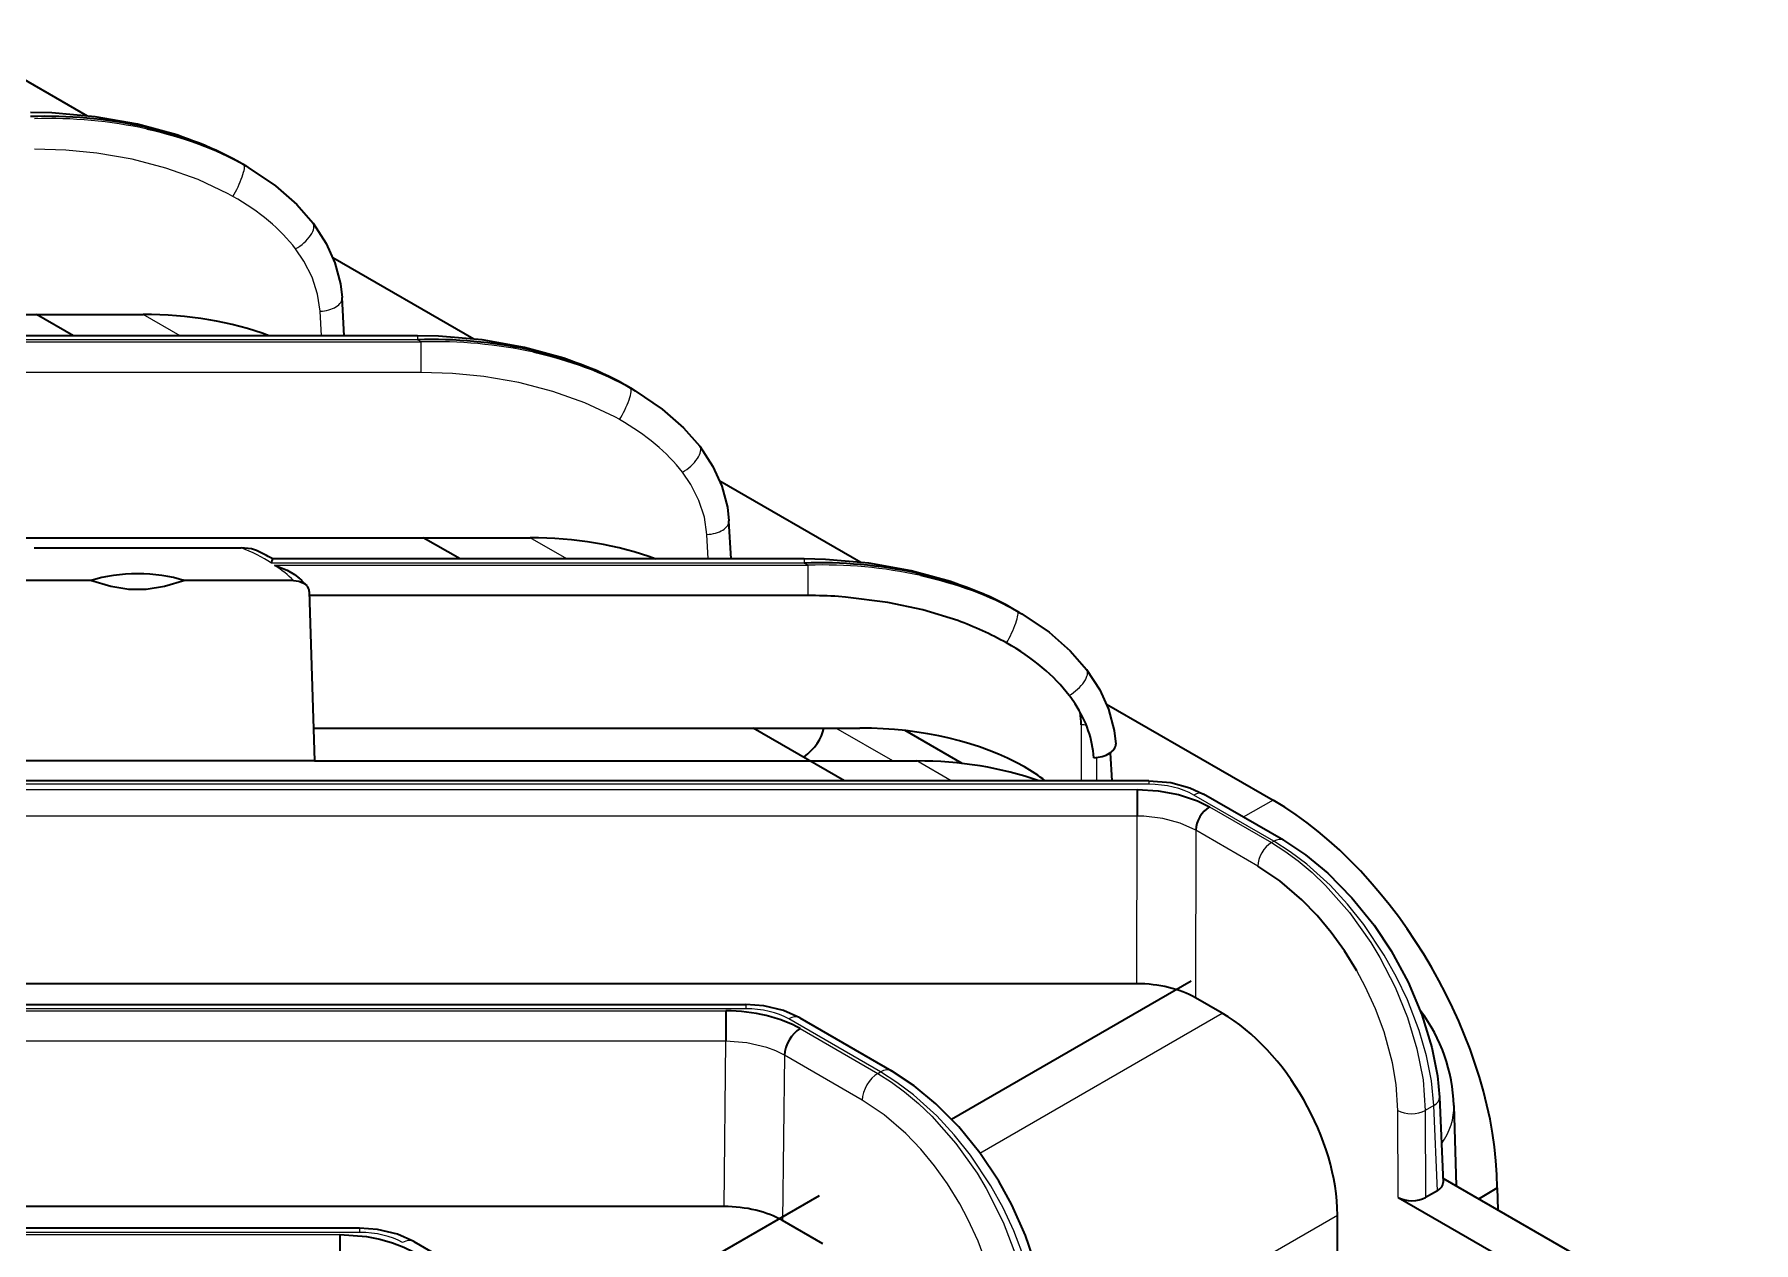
# Model space of a CAD drawing. Header units: millimetres. Extents: x -2350 to -557, y -483 to 312.
# Drawn here: x -1655.4 to -1593.2, y 249.7 to 293.5 of the extents above; entities that cross this region are included whole.
import ezdxf

# ---------------------------------------------------------------- set-up
doc = ezdxf.new("R2010")
doc.units = ezdxf.units.MM
doc.header["$LTSCALE"] = 0.5
doc.layers.get('0').update_dxf_attribs({"lineweight": 0})

msp = doc.modelspace()

# ---------------------------------------------------------------- linework, layer by layer
at = {"color": 7, "lineweight": 35, "ltscale": 0.147305}
msp.add_line((-1658.636, 293.463), (-1653.533, 290.517), dxfattribs=at)
at = {"color": 7, "lineweight": 35, "ltscale": 0.001891}
msp.add_line((-1648.025, 288.833), (-1648.091, 288.87), dxfattribs=at)
at = {"color": 7, "lineweight": 35, "ltscale": 0.000466722}
for p, q in [((-1648.075, 288.861), (-1648.091, 288.87)), ((-1634.074, 280.778), (-1634.09, 280.787))]:
    msp.add_line(p, q, dxfattribs=at)
at = {"color": 7, "lineweight": 35, "ltscale": 0.006685}
for p, q in [((-1647.794, 288.699), (-1648.025, 288.833)), ((-1633.793, 280.616), (-1634.025, 280.75)), ((-1619.792, 272.532), (-1620.024, 272.666))]:
    msp.add_line(p, q, dxfattribs=at)
at = {"color": 7, "lineweight": 35, "ltscale": 0.001969}
for p, q in [((-1647.861, 288.738), (-1647.793, 288.699)), ((-1633.861, 280.654), (-1633.792, 280.615))]:
    msp.add_line(p, q, dxfattribs=at)
at = {"color": 7, "lineweight": 35, "ltscale": 0.002726}
for p, q in [((-1647.793, 288.699), (-1647.699, 288.643)), ((-1633.792, 280.615), (-1633.698, 280.56))]:
    msp.add_line(p, q, dxfattribs=at)
at = {"color": 7, "lineweight": 35, "ltscale": 0.147306}
for p, q in [((-1644.635, 285.38), (-1639.533, 282.434)), ((-1630.635, 277.296), (-1625.532, 274.35))]:
    msp.add_line(p, q, dxfattribs=at)
at = {"color": 7, "lineweight": 35, "ltscale": 0.034598}
for p, q in [((-1644.223, 282.551), (-1644.302, 283.932)), ((-1630.222, 274.468), (-1630.301, 275.849))]:
    msp.add_line(p, q, dxfattribs=at)
at = {"color": 7, "lineweight": 35}
for p, q in [((-1679.261, 283.322), (-1651.501, 283.322)), ((-1641.577, 282.551), (-1746.634, 282.551)), ((-1747.42, 275.239), (-1637.5, 275.239)), ((-1645.299, 267.156), (-1623.5, 267.156)), ((-1615.101, 266.437), (-1774.662, 266.437)), ((-1615.54, 259.088), (-1775.448, 259.088)), ((-1763.374, 258.331), (-1629.694, 258.331)), ((-1630.48, 251.02), (-1761.981, 251.02)), ((-1643.668, 250.233), (-1802.662, 250.233))]:
    msp.add_line(p, q, dxfattribs=at)
at = {"color": 7, "lineweight": 35, "ltscale": 0.038581}
msp.add_line((-1654.029, 282.551), (-1655.365, 283.322), dxfattribs=at)
at = {"color": 7, "lineweight": 13, "ltscale": 0.03858}
for p, q in [((-1650.165, 282.551), (-1651.501, 283.322)), ((-1636.164, 274.468), (-1637.5, 275.239))]:
    msp.add_line(p, q, dxfattribs=at)
at = {"color": 7, "lineweight": 13, "ltscale": 0.022262}
for p, q in [((-1645.05, 282.551), (-1645.1, 283.44)), ((-1631.049, 274.468), (-1631.1, 275.357))]:
    msp.add_line(p, q, dxfattribs=at)
at = {"color": 7, "lineweight": 13, "ltscale": 0.00367}
for p, q in [((-1641.577, 282.551), (-1641.577, 282.404)), ((-1627.576, 274.468), (-1627.576, 274.321)), ((-1629.694, 258.331), (-1629.694, 258.184))]:
    msp.add_line(p, q, dxfattribs=at)
at = {"color": 7, "lineweight": 13}
for p, q in [((-1747.352, 282.326), (-1641.441, 282.326)), ((-1641.577, 282.404), (-1746.634, 282.404)), ((-1641.441, 281.225), (-1747.352, 281.225)), ((-1775.379, 266.118), (-1615.525, 266.118)), ((-1615.101, 266.309), (-1774.662, 266.309)), ((-1615.525, 265.155), (-1775.379, 265.155)), ((-1629.694, 258.184), (-1763.446, 258.184)), ((-1763.339, 258.106), (-1630.412, 258.106)), ((-1630.412, 257.006), (-1762.164, 257.006)), ((-1803.382, 250.008), (-1644.387, 250.008)), ((-1643.668, 250.086), (-1802.662, 250.086))]:
    msp.add_line(p, q, dxfattribs=at)
at = {"color": 7, "lineweight": 13, "ltscale": 0.003922}
msp.add_line((-1641.441, 282.326), (-1641.577, 282.404), dxfattribs=at)
at = {"color": 7, "lineweight": 13, "ltscale": 0.027504}
msp.add_line((-1641.441, 281.225), (-1641.441, 282.326), dxfattribs=at)
at = {"color": 7, "lineweight": 35, "ltscale": 0.001892}
msp.add_line((-1634.025, 280.749), (-1634.09, 280.787), dxfattribs=at)
at = {"color": 7, "lineweight": 35, "ltscale": 0.03858}
msp.add_line((-1640.028, 274.468), (-1641.365, 275.239), dxfattribs=at)
at = {"color": 7, "lineweight": 35, "ltscale": 0.187503}
msp.add_line((-1655.455, 274.877), (-1647.955, 274.877), dxfattribs=at)
at = {"color": 7, "lineweight": 35, "ltscale": 0.000739083}
msp.add_line((-1646.815, 274.468), (-1646.841, 274.482), dxfattribs=at)
at = {"color": 7, "lineweight": 35, "ltscale": 0.480974}
msp.add_line((-1627.576, 274.468), (-1646.815, 274.468), dxfattribs=at)
at = {"color": 7, "lineweight": 13, "ltscale": 0.482225}
msp.add_line((-1627.576, 274.321), (-1646.865, 274.321), dxfattribs=at)
at = {"color": 7, "lineweight": 13, "ltscale": 0.482634}
msp.add_line((-1646.746, 274.242), (-1627.44, 274.242), dxfattribs=at)
at = {"color": 7, "lineweight": 13, "ltscale": 0.003923}
msp.add_line((-1627.44, 274.242), (-1627.576, 274.321), dxfattribs=at)
at = {"color": 7, "lineweight": 13, "ltscale": 0.027502}
msp.add_line((-1627.44, 273.142), (-1627.44, 274.242), dxfattribs=at)
at = {"color": 7, "lineweight": 35, "ltscale": 0.0983}
for p, q in [((-1653.416, 273.686), (-1657.348, 273.686)), ((-1646.062, 273.686), (-1649.994, 273.686))]:
    msp.add_line(p, q, dxfattribs=at)
at = {"color": 7, "lineweight": 35, "ltscale": 0.153354}
msp.add_line((-1645.491, 273.287), (-1645.299, 267.156), dxfattribs=at)
at = {"color": 7, "lineweight": 35, "ltscale": 0.451154}
msp.add_line((-1627.44, 273.142), (-1645.486, 273.142), dxfattribs=at)
at = {"color": 7, "lineweight": 35, "ltscale": 0.00046407}
msp.add_line((-1620.074, 272.695), (-1620.09, 272.704), dxfattribs=at)
at = {"color": 7, "lineweight": 35, "ltscale": 0.001889}
msp.add_line((-1620.024, 272.666), (-1620.089, 272.704), dxfattribs=at)
at = {"color": 7, "lineweight": 35, "ltscale": 0.001966}
msp.add_line((-1619.86, 272.571), (-1619.792, 272.532), dxfattribs=at)
at = {"color": 7, "lineweight": 35, "ltscale": 0.002729}
msp.add_line((-1619.792, 272.532), (-1619.697, 272.477), dxfattribs=at)
at = {"color": 7, "lineweight": 35, "ltscale": 0.174147}
msp.add_line((-1616.634, 269.213), (-1610.601, 265.73), dxfattribs=at)
at = {"color": 7, "lineweight": 35, "ltscale": 0.494337}
msp.add_line((-1645.336, 268.347), (-1625.563, 268.347), dxfattribs=at)
at = {"color": 7, "lineweight": 35, "ltscale": 0.095476}
msp.add_line((-1626.12, 266.437), (-1629.427, 268.347), dxfattribs=at)
at = {"color": 7, "lineweight": 13, "ltscale": 0.059553}
msp.add_line((-1624.365, 267.156), (-1626.428, 268.347), dxfattribs=at)
at = {"color": 7, "lineweight": 35, "ltscale": 0.059701}
msp.add_line((-1621.86, 267.062), (-1623.928, 268.256), dxfattribs=at)
at = {"color": 7, "lineweight": 13, "ltscale": 0.050583}
msp.add_line((-1617.556, 268.461), (-1617.551, 266.437), dxfattribs=at)
at = {"color": 7, "lineweight": 35, "ltscale": 0.320323}
msp.add_line((-1645.299, 267.156), (-1658.112, 267.156), dxfattribs=at)
at = {"color": 7, "lineweight": 13, "ltscale": 0.035923}
msp.add_line((-1622.255, 266.437), (-1623.5, 267.156), dxfattribs=at)
at = {"color": 7, "lineweight": 13, "ltscale": 0.021117}
msp.add_line((-1616.986, 266.437), (-1616.988, 267.282), dxfattribs=at)
at = {"color": 7, "lineweight": 35, "ltscale": 0.025328}
msp.add_line((-1616.499, 267.449), (-1616.441, 266.437), dxfattribs=at)
at = {"color": 7, "lineweight": 13, "ltscale": 0.003212}
msp.add_line((-1615.101, 266.437), (-1615.101, 266.309), dxfattribs=at)
at = {"color": 7, "lineweight": 35, "ltscale": 0.024065}
msp.add_line((-1615.525, 266.118), (-1615.525, 265.155), dxfattribs=at)
at = {"color": 7, "lineweight": 13, "ltscale": 0.083646}
msp.add_line((-1610.577, 264.247), (-1613.475, 265.92), dxfattribs=at)
at = {"color": 7, "lineweight": 35, "ltscale": 0.083646}
msp.add_line((-1610.228, 264.282), (-1613.125, 265.955), dxfattribs=at)
at = {"color": 7, "lineweight": 13, "ltscale": 0.03109}
msp.add_line((-1610.601, 265.73), (-1611.688, 265.125), dxfattribs=at)
at = {"color": 7, "lineweight": 13, "ltscale": 0.151687}
msp.add_line((-1615.54, 259.088), (-1615.525, 265.155), dxfattribs=at)
at = {"color": 7, "lineweight": 13, "ltscale": 0.064785}
msp.add_line((-1612.909, 265.492), (-1610.665, 264.197), dxfattribs=at)
at = {"color": 7, "lineweight": 13, "ltscale": 0.15161}
msp.add_line((-1613.404, 264.645), (-1613.419, 258.581), dxfattribs=at)
at = {"color": 7, "lineweight": 13, "ltscale": 0.064783}
msp.add_line((-1611.16, 263.349), (-1613.404, 264.645), dxfattribs=at)
at = {"color": 7, "lineweight": 13, "ltscale": 0.002531}
msp.add_line((-1610.665, 264.197), (-1610.577, 264.247), dxfattribs=at)
at = {"color": 7, "lineweight": 35, "ltscale": 0.250388}
msp.add_line((-1622.245, 254.185), (-1613.571, 259.192), dxfattribs=at)
at = {"color": 7, "lineweight": 35, "ltscale": 0.028071}
msp.add_line((-1612.446, 258.019), (-1613.419, 258.581), dxfattribs=at)
at = {"color": 7, "lineweight": 35, "ltscale": 0.027504}
for p, q in [((-1630.412, 258.106), (-1630.412, 257.006)), ((-1644.387, 250.008), (-1644.387, 248.907))]:
    msp.add_line(p, q, dxfattribs=at)
at = {"color": 7, "lineweight": 13, "ltscale": 0.095958}
msp.add_line((-1624.814, 255.893), (-1628.138, 257.812), dxfattribs=at)
at = {"color": 7, "lineweight": 35, "ltscale": 0.095959}
msp.add_line((-1627.738, 257.852), (-1624.414, 255.933), dxfattribs=at)
at = {"color": 7, "lineweight": 13, "ltscale": 0.253137}
msp.add_line((-1621.215, 252.956), (-1612.446, 258.019), dxfattribs=at)
at = {"color": 7, "lineweight": 13, "ltscale": 0.149668}
for p, q in [((-1630.48, 251.02), (-1630.412, 257.006)), ((-1628.292, 256.499), (-1628.359, 250.512))]:
    msp.add_line(p, q, dxfattribs=at)
at = {"color": 7, "lineweight": 13, "ltscale": 0.081285}
for p, q in [((-1627.726, 257.464), (-1624.91, 255.838)), ((-1625.476, 254.873), (-1628.292, 256.499))]:
    msp.add_line(p, q, dxfattribs=at)
at = {"color": 7, "lineweight": 13, "ltscale": 0.002773}
msp.add_line((-1624.91, 255.838), (-1624.814, 255.893), dxfattribs=at)
at = {"color": 7, "lineweight": 13, "ltscale": 0.008887}
msp.add_line((-1604.79, 254.674), (-1605.098, 254.497), dxfattribs=at)
at = {"color": 7, "lineweight": 13, "ltscale": 0.077079}
msp.add_line((-1604.659, 251.594), (-1604.79, 254.674), dxfattribs=at)
at = {"color": 7, "lineweight": 35, "ltscale": 0.077248}
msp.add_line((-1604.585, 254.977), (-1604.455, 251.89), dxfattribs=at)
at = {"color": 7, "lineweight": 35, "ltscale": 0.072741}
msp.add_line((-1604.063, 254.679), (-1603.975, 251.771), dxfattribs=at)
at = {"color": 7, "lineweight": 13, "ltscale": 0.078617}
msp.add_line((-1606.074, 251.349), (-1606.088, 254.494), dxfattribs=at)
at = {"color": 7, "lineweight": 13, "ltscale": 0.078693}
msp.add_line((-1605.098, 254.497), (-1605.084, 251.349), dxfattribs=at)
at = {"color": 7, "lineweight": 35, "ltscale": 0.324713}
msp.add_line((-1604.461, 252.051), (-1593.213, 245.557), dxfattribs=at)
at = {"color": 7, "lineweight": 35, "ltscale": 0.266211}
msp.add_line((-1636.246, 246.101), (-1627.024, 251.426), dxfattribs=at)
at = {"color": 7, "lineweight": 35, "ltscale": 0.012255}
msp.add_line((-1604.659, 251.594), (-1605.084, 251.349), dxfattribs=at)
at = {"color": 7, "lineweight": 35, "ltscale": 0.019322}
msp.add_line((-1603.163, 251.302), (-1602.5, 251.698), dxfattribs=at)
at = {"color": 7, "lineweight": 35, "ltscale": 0.019836}
msp.add_line((-1602.5, 251.698), (-1602.476, 250.905), dxfattribs=at)
at = {"color": 7, "lineweight": 35, "ltscale": 0.238573}
msp.add_line((-1606.074, 251.349), (-1597.809, 246.578), dxfattribs=at)
at = {"color": 7, "lineweight": 13, "ltscale": 0.003671}
msp.add_line((-1643.668, 250.233), (-1643.668, 250.086), dxfattribs=at)
at = {"color": 7, "lineweight": 35, "ltscale": 0.042018}
msp.add_line((-1626.904, 249.672), (-1628.359, 250.512), dxfattribs=at)
at = {"color": 7, "lineweight": 13, "ltscale": 0.150138}
msp.add_line((-1613.478, 247.712), (-1608.277, 250.714), dxfattribs=at)
at = {"color": 7, "lineweight": 35, "ltscale": 0.150142}
msp.add_line((-1608.277, 244.709), (-1608.277, 250.714), dxfattribs=at)
at = {"color": 7, "lineweight": 35, "ltscale": 0.095194}
msp.add_line((-1641.713, 249.754), (-1638.415, 247.85), dxfattribs=at)
at = {"color": 7, "lineweight": 35}
for points in [[(-1648.091, 288.87), (-1649.099, 289.371), (-1650.28, 289.82), (-1651.708, 290.211), (-1653.236, 290.481), (-1654.81, 290.617), (-1655.578, 290.634)], [(-1647.699, 288.643), (-1646.718, 287.98), (-1645.947, 287.305), (-1645.357, 286.632)], [(-1645.357, 286.632), (-1644.879, 285.894), (-1644.563, 285.19), (-1644.359, 284.429), (-1644.302, 283.932)], [(-1634.09, 280.787), (-1635.098, 281.288), (-1636.28, 281.736), (-1637.707, 282.127), (-1639.235, 282.397), (-1640.809, 282.534), (-1641.577, 282.551)], [(-1633.698, 280.56), (-1632.717, 279.897), (-1631.947, 279.222), (-1631.356, 278.549)], [(-1631.356, 278.549), (-1630.879, 277.811), (-1630.562, 277.107), (-1630.359, 276.345), (-1630.301, 275.849)], [(-1647.397, 274.771), (-1647.584, 274.835), (-1647.955, 274.877)], [(-1620.09, 272.704), (-1621.097, 273.205), (-1622.279, 273.653), (-1623.706, 274.044), (-1625.234, 274.314), (-1626.808, 274.45), (-1627.576, 274.468)], [(-1646.746, 274.242), (-1646.29, 274.062), (-1646.027, 273.907), (-1645.862, 273.777)], [(-1649.994, 273.686), (-1650.732, 273.467), (-1651.39, 273.367), (-1652.023, 273.367), (-1652.679, 273.467), (-1653.416, 273.686)], [(-1646.062, 273.686), (-1645.875, 273.664), (-1645.704, 273.596), (-1645.586, 273.504)], [(-1622.022, 272.235), (-1623.287, 272.626), (-1624.545, 272.897), (-1626.087, 273.089), (-1626.333, 273.107)], [(-1619.697, 272.477), (-1618.717, 271.813), (-1617.946, 271.138), (-1617.356, 270.465)], [(-1617.356, 270.465), (-1616.878, 269.728), (-1616.561, 269.024), (-1616.358, 268.262), (-1616.3, 267.766)], [(-1615.101, 266.437), (-1614.312, 266.369), (-1613.616, 266.183), (-1613.125, 265.955)], [(-1615.525, 266.118), (-1614.766, 266.072), (-1614.027, 265.935), (-1613.343, 265.707), (-1612.909, 265.492)], [(-1610.228, 264.282), (-1609.435, 263.76), (-1608.623, 263.09), (-1607.752, 262.204), (-1606.95, 261.207), (-1606.333, 260.281)], [(-1607.577, 259.553), (-1608.025, 260.276), (-1608.505, 260.944), (-1609.012, 261.555), (-1609.565, 262.13), (-1610.357, 262.811), (-1611.16, 263.349)], [(-1606.333, 260.281), (-1605.715, 259.14), (-1605.22, 257.965), (-1604.857, 256.783), (-1604.657, 255.758), (-1604.585, 254.977)], [(-1627.738, 257.852), (-1628.328, 258.115), (-1629.044, 258.284), (-1629.694, 258.331)], [(-1620.538, 251.944), (-1621.222, 252.966), (-1621.986, 253.905), (-1622.813, 254.742), (-1623.596, 255.392), (-1624.414, 255.933)], [(-1618.812, 246.653), (-1618.922, 247.7), (-1619.182, 248.851), (-1619.563, 249.974), (-1620.061, 251.083), (-1620.538, 251.944)], [(-1641.713, 249.754), (-1642.302, 250.016), (-1643.018, 250.186), (-1643.668, 250.233)], [(-1644.387, 250.008), (-1643.424, 249.936), (-1642.941, 249.842), (-1642.478, 249.711), (-1642.072, 249.553), (-1641.701, 249.365)]]:
    msp.add_lwpolyline(points, dxfattribs=at)
at = {"color": 7, "lineweight": 13}
for points in [[(-1648.258, 287.596), (-1648.431, 287.692), (-1649.515, 288.205), (-1650.68, 288.621), (-1651.908, 288.94), (-1653.179, 289.16), (-1654.305, 289.272), (-1655.442, 289.309)], [(-1645.1, 283.44), (-1645.191, 284.059), (-1645.388, 284.666), (-1645.688, 285.253), (-1645.987, 285.694)], [(-1634.257, 279.513), (-1634.43, 279.609), (-1635.514, 280.122), (-1636.68, 280.538), (-1637.907, 280.856), (-1639.178, 281.077), (-1640.305, 281.188), (-1641.441, 281.225)], [(-1631.1, 275.357), (-1631.19, 275.976), (-1631.387, 276.583), (-1631.687, 277.17), (-1631.987, 277.61)], [(-1613.404, 264.645), (-1613.973, 264.904), (-1614.597, 265.07), (-1615.284, 265.15), (-1615.525, 265.155)], [(-1610.665, 264.197), (-1610.178, 263.889), (-1609.702, 263.541), (-1609.195, 263.114), (-1608.707, 262.648), (-1607.841, 261.667), (-1607.07, 260.587), (-1606.737, 260.038)], [(-1606.581, 260.127), (-1607.322, 261.232), (-1607.916, 261.975), (-1608.543, 262.654), (-1609.38, 263.414), (-1609.982, 263.868), (-1610.577, 264.247)], [(-1604.79, 254.674), (-1604.875, 255.572), (-1605.053, 256.483), (-1605.314, 257.394), (-1605.74, 258.505), (-1606.134, 259.331), (-1606.581, 260.127)], [(-1606.088, 254.494), (-1606.151, 255.445), (-1606.283, 256.222), (-1606.588, 257.345), (-1606.899, 258.177), (-1607.274, 258.99), (-1607.577, 259.553)], [(-1606.737, 260.038), (-1606.186, 258.969), (-1605.738, 257.863), (-1605.398, 256.736), (-1605.179, 255.607), (-1605.098, 254.497)], [(-1628.292, 256.499), (-1628.599, 256.654), (-1628.931, 256.78), (-1629.649, 256.949), (-1630.412, 257.006)], [(-1624.91, 255.838), (-1624.421, 255.53), (-1623.946, 255.18), (-1623.44, 254.754), (-1622.954, 254.288), (-1622.09, 253.306), (-1621.321, 252.225), (-1620.989, 251.675)], [(-1620.824, 251.77), (-1621.563, 252.876), (-1622.155, 253.62), (-1622.782, 254.299), (-1623.618, 255.06), (-1624.219, 255.514), (-1624.814, 255.893)], [(-1621.95, 251.124), (-1622.39, 251.839), (-1622.861, 252.499), (-1623.358, 253.1), (-1623.9, 253.666), (-1624.682, 254.341), (-1625.476, 254.873)], [(-1620.989, 251.675), (-1620.375, 250.456), (-1619.894, 249.192), (-1619.697, 248.516), (-1619.544, 247.838), (-1619.445, 247.231), (-1619.368, 246.124)], [(-1619.046, 246.31), (-1619.129, 247.208), (-1619.304, 248.12), (-1619.563, 249.033), (-1619.986, 250.146), (-1620.379, 250.973), (-1620.824, 251.77)], [(-1620.499, 246.124), (-1620.558, 247.068), (-1620.685, 247.834), (-1620.982, 248.945), (-1621.286, 249.766), (-1621.652, 250.568), (-1621.95, 251.124)]]:
    msp.add_lwpolyline(points, dxfattribs=at)
at = {"color": 7, "lineweight": 35}
for centre, radius, start, end in [((-1655.034, 273.572), 16.924, 78.02277, 91.84143), ((-1641.033, 265.489), 16.924, 78.02277, 91.84143), ((-1650.408, 268.286), 7.15, 60.06897, 65.09086), ((-1645.745, 274.022), 1.159, 157.38152, 165.05449), ((-1627.032, 257.405), 16.924, 78.02277, 91.84143), ((-1648.907, 270.417), 4.535, 42.91222, 47.8093), ((-1645.826, 273.269), 0.336, 3.12421, 44.50663), ((-1627.439, 255.837), 17.306, 86.33582, 90.00446), ((-1625.928, 261.331), 11.582, 60.67987, 70.29216), ((-1622.053, 266.433), 5.11, 33.07159, 37.25678), ((-1620.849, 268.453), 3.293, 0.13296, 8.12724), ((-1623.052, 260.924), 6.931, 52.70191, 60.16388), ((-1610.06, 254.498), 6, 1.73438, 36.95099)]:
    msp.add_arc(centre, radius, start, end, dxfattribs=at)
at = {"color": 7, "lineweight": 13}
for centre, radius, start, end in [((-1654.919, 273.683), 16.734, 77.72406, 91.78999), ((-1640.918, 265.6), 16.734, 77.72406, 91.78999), ((-1626.918, 257.517), 16.734, 77.72406, 91.78999), ((-1617.553, 267.14), 1.321, 81.86158, 90.12559)]:
    msp.add_arc(centre, radius, start, end, dxfattribs=at)
at = {"color": 7, "lineweight": 35}
for centre, major_axis, ratio, start_param, end_param in [((-1654.935, 285.29), (9.557, -0.107), 0.544671, 0.77872, 1.211705), ((-1654.53, 285.066), (9.571, -0.343), 0.558045, 0.820114, 1.253405), ((-1651.362, 278.352), (8.48, -0.124), 0.585995, 1.030774, 1.595789), ((-1640.934, 277.207), (9.557, -0.107), 0.544679, 0.77877, 1.211769), ((-1640.529, 276.983), (9.571, -0.343), 0.558045, 0.820114, 1.253405), ((-1637.361, 270.268), (8.48, -0.124), 0.585995, 1.030777, 1.595789), ((-1651.705, 271.793), (-3.698, 0), 0.57735, 4.231325, 5.193453), ((-1626.933, 269.124), (9.557, -0.107), 0.544679, 0.77877, 1.211769), ((-1626.528, 268.9), (9.57, -0.344), 0.558051, 0.820166, 1.253471), ((-1625.213, 268.006), (8.044, -1.188), 0.601313, 0.551142, 0.998593), ((-1624.849, 267.476), (7.742, -0.714), 0.662486, 0.099096, 0.482137), ((-1630.542, 268.582), (-3.7, 0), 0.57735, 2.492074, 3.031215), ((-1625.698, 263.529), (8.484, 0.113), 0.567739, 0.761928, 1.547267), ((-1617.099, 267.72), (0.799, 0.046), 0.558052, 4.680529, 6.283284), ((-1623.361, 262.19), (8.476, -0.124), 0.585672, 1.050588, 1.59572), ((-1610.601, 256.376), (5.729, -9.922), 0.57735, 0.785398, 2.356194), ((-1612.909, 264.921), (0.35, 0.606), 0.57735, 0.785398, 2.338741), ((-1615.54, 257.355), (3, 0), 0.577498, 0.785481, 1.570729), ((-1630.413, 255.911), (3.8, 0.001), 0.577479, 0.785247, 1.570398), ((-1612.52, 253.077), (-2.92, 5.242), 0.587337, 3.953481, 5.506824), ((-1627.726, 256.81), (0.4, 0.693), 0.57735, 0.785398, 2.333505), ((-1605.155, 251.88), (0.701, 0), 0.576893, 5.498304, 6.307344), ((-1630.481, 249.287), (3, 0.001), 0.577473, 0.785291, 1.570476), ((-1605.579, 251.635), (0.7, 0), 0.577587, 3.927314, 5.49769)]:
    msp.add_ellipse(centre, major_axis=major_axis, ratio=ratio, start_param=start_param, end_param=end_param, dxfattribs=at)
at = {"color": 7, "lineweight": 13}
for centre, major_axis, ratio, start_param, end_param in [((-1648.205, 288.018), (-0.34, -0.722), 0.192665, 1.038718, 3.109381), ((-1654.83, 283.527), (9.722, -0.382), 0.590503, 0.452582, 0.852034), ((-1645.978, 286.13), (0.617, 0.506), 0.445135, 4.348613, 6.266741), ((-1645.1, 283.887), (0.799, 0.046), 0.558052, 4.680529, 6.283284), ((-1634.205, 279.935), (-0.34, -0.722), 0.192665, 1.038718, 3.109381), ((-1640.829, 275.444), (9.722, -0.382), 0.590503, 0.452582, 0.852034), ((-1631.977, 278.047), (0.617, 0.506), 0.445135, 4.348613, 6.266741), ((-1631.1, 275.804), (0.799, 0.046), 0.558052, 4.680529, 6.283284), ((-1651.705, 271.793), (6.526, 0), 0.57735, 0.735261, 0.958662), ((-1651.705, 271.793), (6.526, 0), 0.57735, 0.526274, 0.707529), ((-1620.204, 271.852), (-0.34, -0.722), 0.192665, 1.038718, 3.109381), ((-1617.977, 269.964), (0.617, 0.506), 0.445135, 4.348613, 6.266741), ((-1615.102, 264.98), (2.3, 0.001), 0.577473, 0.785153, 1.57026), ((-1613.475, 265.349), (-0.35, -0.606), 0.57735, 3.141613, 3.926991), ((-1610.665, 263.625), (-0.35, -0.606), 0.57735, 3.926991, 5.480334), ((-1610.577, 263.676), (-0.35, -0.606), 0.57735, 3.141611, 3.926991), ((-1629.694, 256.914), (2.2, 0), 0.577507, 0.785294, 1.570428), ((-1628.138, 257.159), (0.4, 0.693), 0.57735, 0.000084, 0.785398), ((-1624.91, 255.185), (0.4, 0.693), 0.57735, 0.785398, 2.333505), ((-1624.814, 255.24), (0.4, 0.693), 0.57735, 0.000085, 0.785398), ((-1605.285, 254.947), (0.699, 0.03), 0.579019, 5.473579, 6.283149), ((-1610.06, 254.498), (-5.997, -0.181), 0.577174, 2.733673, 3.141589), ((-1605.593, 254.769), (0.7, 0.003), 0.553944, 3.924673, 5.495073), ((-1643.668, 248.815), (2.2, 0), 0.577507, 0.785294, 1.570428), ((-1642.113, 249.061), (0.4, 0.693), 0.57735, 0.000084, 0.785398)]:
    msp.add_ellipse(centre, major_axis=major_axis, ratio=ratio, start_param=start_param, end_param=end_param, dxfattribs=at)

doc.saveas('drawing.dxf')
